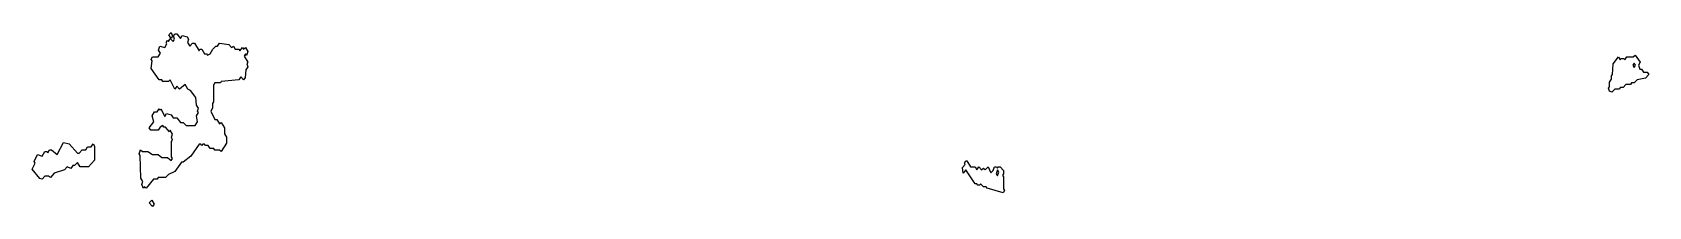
# Model space of a CAD drawing. Header units: millimetres. Extents: x 0 to 2902, y 0 to 312.
import ezdxf

# ---------------------------------------------------------------- set-up
doc = ezdxf.new("R2010")
doc.units = ezdxf.units.MM
doc.layers.add('C', color=7, linetype='Continuous')

msp = doc.modelspace()

# ---------------------------------------------------------------- linework, layer by layer
at = {"layer": 'C'}
for points in [[(198.3, 45.3), (195, 50.8), (193.4, 91.9), (191.7, 94.6), (194.2, 101.6), (197.7, 98.8), (207.6, 98.8), (216, 93.4), (226, 93.4), (232.7, 87.9), (242.7, 87.9), (249.3, 82.5), (251.7, 86.4), (250, 89.1), (250, 116.6), (251.7, 119.3), (250, 124.8), (251.7, 130.2), (247.6, 136.9), (246, 134.2), (239.2, 142.5), (235.9, 142.5), (234.2, 145.2), (229.4, 142.5), (226, 137), (212.6, 137), (210, 141.2), (218.3, 152.2), (215, 163.1), (219.2, 170), (224.2, 170), (227.6, 175.6), (229.3, 172.9), (231, 175.6), (237.6, 161.9), (240.9, 167.3), (249.3, 164.5), (252.7, 159.1), (259.3, 159.1), (266, 150.9), (271, 150.9), (276, 145.4), (292.6, 145.4), (296.7, 152.2), (295, 163.1), (298.3, 168.6), (296.7, 171.3), (298.3, 176.8), (295, 182.2), (293.4, 195.9), (284.2, 208.2), (279.2, 210.9), (274.3, 219.1), (264.3, 210.9), (259.3, 216.3), (255.9, 210.8), (247.6, 227.3), (244.3, 224.6), (234.2, 224.6), (232.6, 227.3), (227.6, 227.3), (213.3, 247.9), (215, 261.6), (213.3, 264.4), (215.9, 268.6), (225.9, 268.6), (230, 275.3), (226.7, 280.8), (229.2, 287.8), (237.6, 285.1), (241.7, 291.8), (240, 294.5), (242.6, 298.8), (244.3, 296.1), (247.6, 301.5), (252.6, 296.1), (255, 300), (253.3, 305.5), (255.9, 309.7), (259.3, 309.7), (265.9, 301.5), (269.2, 307), (277.7, 304.2), (280.2, 300), (278.6, 294.5), (282.6, 287.8), (287.6, 293.2), (291, 293.2), (299.3, 279.6), (300.9, 282.3), (304.3, 282.3), (309.3, 274.1), (312.7, 274.1), (314.3, 271.4), (319.2, 274.1), (324.2, 282.3), (329.2, 287.8), (332.6, 287.8), (335.9, 293.3), (352.7, 290.5), (357.6, 285.1), (361, 287.8), (364.3, 282.3), (371, 282.3), (372.6, 279.6), (377.6, 285.1), (379.3, 282.3), (382.6, 285.1), (386.9, 278.1), (384.3, 271), (382.6, 273.8), (380.2, 269.9), (386.9, 258.9), (385.2, 256.2), (386.9, 250.7), (383.5, 245.2), (381.9, 231.5), (379.3, 227.3), (374.3, 232.7), (371, 227.3), (339.3, 224.6), (337.7, 221.9), (327.7, 221.9), (325.2, 217.8), (325.2, 187.7), (323.6, 185), (323.6, 176.7), (320.2, 171.3), (327.7, 156.3), (331, 156.3), (336, 148.2), (339.3, 150.9), (345.2, 141.2), (345.2, 130.3), (348.6, 124.8), (348.6, 113.8), (339.3, 98.6), (335.9, 101.4), (327.6, 101.4), (325.9, 104.1), (319.2, 104.1), (315.9, 109.6), (310.9, 109.6), (309.2, 112.3), (306, 112.3), (304.3, 109.5), (302.6, 112.3), (299.3, 112.3), (284.4, 90.5), (271, 79.5), (267.7, 79.5), (256, 63.1), (244.3, 57.6), (239.3, 52.1), (226, 52.1), (224.3, 49.4), (217.7, 49.4), (204.3, 32.9), (201, 35.6), (199.3, 32.8), (196.7, 39.9), (198.3, 45.3)], [(249.3, 312.5), (251.9, 305.5), (249.3, 301.2), (245, 308.2), (249.3, 312.5)], [(2830, 212.4), (2831.7, 215.1), (2831.7, 223.4), (2835, 228.8), (2835, 234.3), (2836.7, 237), (2838.4, 256.2), (2847.6, 268.7), (2851, 263.2), (2852.6, 265.9), (2857.7, 265.9), (2859.3, 263.2), (2862.6, 268.6), (2874.2, 268.6), (2877.6, 271.4), (2886.9, 258.9), (2883.6, 253.4), (2886, 246.7), (2889.3, 246.7), (2892.7, 241.2), (2899.3, 241.2), (2901.9, 237), (2896, 230.1), (2881, 227.3), (2876, 221.9), (2871, 221.9), (2869.3, 219.1), (2861, 219.1), (2856, 213.6), (2851, 213.6), (2849.3, 210.9), (2841, 210.9), (2836, 205.4), (2831.7, 206.8), (2830, 212.4)], [(2878.3, 253.4), (2876, 257.4), (2873.6, 253.4), (2876, 249.5), (2878.3, 253.4)], [(13.4, 50.7), (0, 67.2), (5, 78.2), (3.3, 80.9), (9.2, 93.4), (17.6, 90.6), (22.6, 98.8), (26, 98.8), (27.6, 96.2), (30.9, 101.6), (34.3, 101.6), (44.3, 93.4), (55.9, 115.3), (66, 112.5), (81, 96.1), (84.2, 96.1), (89.2, 101.6), (95.9, 101.6), (99.2, 107.1), (105.9, 107.1), (109.3, 112.6), (111.9, 108.4), (111.9, 83.6), (101, 71.3), (85.9, 71.3), (80.9, 79.4), (76, 74), (72.7, 74), (69.3, 68.5), (62.6, 71.2), (57.7, 65.8), (39.3, 60.3), (32.6, 52.1), (29.2, 54.8), (22.7, 54.8), (17.6, 49.3), (13.4, 50.7)], [(1712.6, 35.7), (1707.6, 35.7), (1702.6, 41.1), (1701, 38.4), (1697.6, 38.4), (1695.9, 41.1), (1692.6, 41.1), (1675.9, 65.7), (1670.9, 60.2), (1670, 70), (1675, 75.5), (1673.3, 78.2), (1675.9, 82.4), (1677.7, 82.4), (1684.3, 71.5), (1692.7, 71.5), (1696, 66.1), (1699.3, 71.5), (1704.3, 66), (1707.6, 68.8), (1710.9, 66), (1716, 71.5), (1721, 60.6), (1725, 64.6), (1727.5, 71.5), (1731, 71.5), (1732.6, 68.8), (1734.2, 71.5), (1737.7, 71.5), (1743.6, 64.6), (1743.6, 59), (1741.9, 56.3), (1743.6, 53.6), (1743.6, 31.7), (1745.2, 28.9), (1742.7, 24.7), (1714.2, 32.9), (1712.6, 35.7)], [(1735, 61.8), (1732.6, 65.7), (1730.2, 59.1), (1732.6, 55.2), (1735, 61.8)], [(214.3, 11.3), (218.6, 4.3), (216, 0), (210, 7), (214.3, 11.3)]]:
    msp.add_lwpolyline(points, close=True, dxfattribs=at)

doc.saveas('drawing.dxf')
